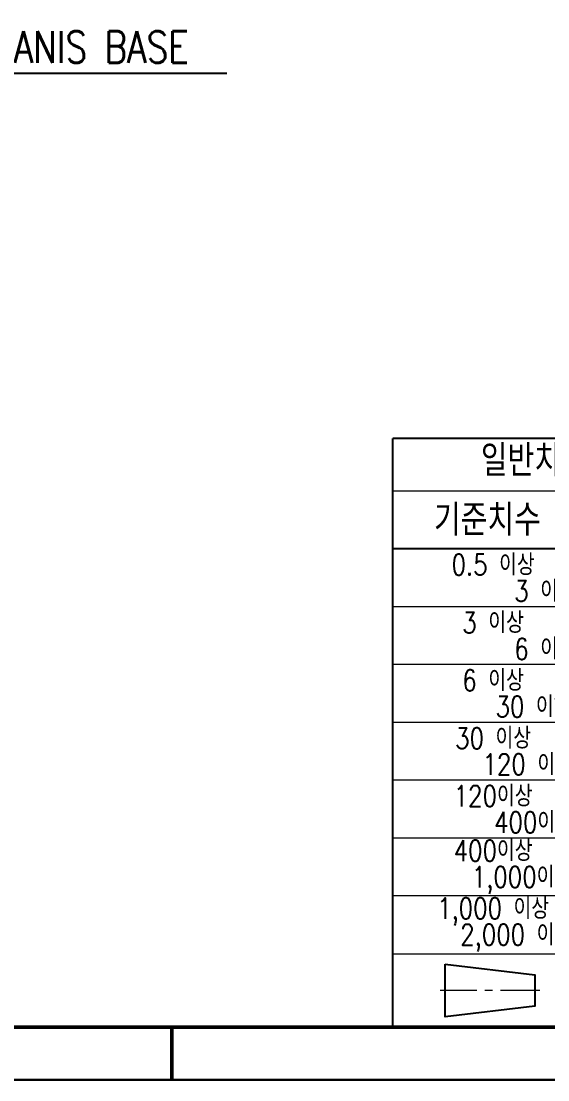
# Model space of a CAD drawing. Header units: millimetres. Extents: x 334 to 3694, y 0 to 2376.
# Drawn here: x 1899 to 2300, y 0 to 806 of the extents above; entities that cross this region are included whole.
import ezdxf

# ---------------------------------------------------------------- set-up
doc = ezdxf.new("R2010")
doc.units = ezdxf.units.MM
doc.header["$LTSCALE"] = 3
doc.linetypes.add('CENTER', pattern=[2, 1.25, -0.25, 0.25, -0.25])
for name, color, linetype, lineweight in [('1_외형선', 7, 'Continuous', 25), ('3_중심선', 1, 'CENTER', 18), ('4_문자', 7, 'Continuous', 20), ('6_가는선', 3, 'Continuous', 18), ('8_외각선', 4, 'Continuous', 50)]:
    doc.layers.add(name, color=color, linetype=linetype, lineweight=lineweight)
doc.layers.add('Plot-Box', color=211, linetype='Continuous', plot=False)
doc.layers.add('PLOT_BOX', color=221, linetype='Continuous', plot=False)
doc.styles.add('축척01', font='romans.shx', dxfattribs={"width": 0.8, "height": 3, "bigfont": 'whgtxt.shx'})
doc.styles.add('축척08', font='romans.shx', dxfattribs={"width": 0.8, "height": 24, "bigfont": 'whgtxt.shx'})
doc.dimstyles.new('축척08', dxfattribs={"dimscale": 8, "dimtxt": 24, "dimasz": 3, "dimexe": 1, "dimexo": 1, "dimgap": 1, "dimtad": 3, "dimdec": 4, "dimzin": 9, "dimdsep": 46, "dimtxsty": '축척08', "dimcen": 0, "dimclrd": 3, "dimclre": 3, "dimclrt": 256, "dimadec": 4, "dimazin": 2, "dimtm": 1e-09, "dimtfac": 0.6, "dimtdec": 4, "dimtmove": 0, "dimatfit": 0, "dimfxl": 1.5, "dimtolj": 1, "dimlwd": -1, "dimlwe": -1, "dimarcsym": 0})

# ---------------------------------------------------------------- blocks, each defined once
blk = doc.blocks.new('A$C4D4F25EF')
at = {"layer": '1_외형선'}
for p, q in [((44, 0), (0, 0)), ((0, -56), (0, 0)), ((44, -10.5), (0, -10.5))]:
    blk.add_line(p, q, dxfattribs=at)
at = {"layer": '6_가는선'}
for p, q in [((44, -5), (0, -5)), ((18, -49), (18, -5)), ((26, -56), (26, -5)), ((34, -49), (34, -5)), ((18, -16), (0, -16)), ((44, -16), (34, -16)), ((44, -21.5), (0, -21.5)), ((44, -27), (0, -27)), ((44, -32.5), (0, -32.5)), ((44, -38), (0, -38)), ((44, -43.5), (0, -43.5))]:
    blk.add_line(p, q, dxfattribs=at)
at = {"layer": '4_문자', "char_height": 3, "attachment_point": 5, "style": '축척01'}
for s, insert, width in [('일반치수 허용차(MM)', (22, -2.59), 44), ('기준치수', (9, -7.75), 18), ('A 급', (22, -7.75), 8), ('B 급', (30, -7.75), 8), ('C 급', (39, -7.75), 10)]:
    blk.add_mtext(s, dxfattribs=dict(at, insert=insert, width=width))
at = {"layer": '4_문자', "color": 3, "char_height": 2, "attachment_point": 5, "line_spacing_factor": 0.75, "style": '축척01'}
for s, insert, width in [(' 0.5 이상\\P          3 이하 ', (9, -13.25), 18), ('±0.2', (39, -13.25), 10), ('±0.05', (22, -16), 8), ('±0.1', (30, -16), 8), (' 3 이상\\P          6 이하 ', (9, -18.75), 18), ('±0.3', (39, -18.75), 10), (' 6 이상\\P        30 이하 ', (9, -24.25), 18), ('±0.5', (39, -24.14), 10), ('±0.1', (22, -24.25), 8), ('±0.2', (30, -24.25), 8), (' 30 이상\\P       120 이하', (9, -29.75), 18), ('±0.15', (22, -29.75), 8), ('±0.3', (30, -29.75), 8), ('±0.8', (39, -29.75), 10), (' 120이상\\P        400이하 ', (9, -35.25), 18), ('±0.2', (22, -35.25), 8), ('±0.5', (30, -35.25), 8), ('±1.2', (39, -35.25), 10), (' 400이상\\P      1,000이하 ', (9, -40.75), 18), ('±0.3', (22, -40.75), 8), ('±0.8', (30, -40.75), 8), ('±2.0', (39, -40.75), 10), (' 1,000 이상^J     2,000 이하', (9, -46.25), 18), ('±0.5', (22, -46.25), 8), ('±1.2', (30, -46.25), 8), ('±3.0', (39, -46.25), 10)]:
    blk.add_mtext(s, dxfattribs=dict(at, insert=insert, width=width))
blk = doc.blocks.new('A$C4976374A')
at = {"layer": '1_외형선'}
blk.add_lwpolyline([(236, 11), (244.5, 10), (244.5, 7), (236, 6)], close=True, dxfattribs=at)
at = {"layer": '3_중심선'}
blk.add_line((245, 8.5), (235.5, 8.5), dxfattribs=at)
at = {"layer": '6_가는선'}
blk.add_line((231, 12), (415, 12), dxfattribs=at)
at = {"layer": '8_외각선'}
for p, q in [((415, 5), (20, 5)), ((210, 5), (210, 0)), ((210, 5), (210, 0))]:
    blk.add_line(p, q, dxfattribs=at)
blk.add_lwpolyline([(20, 292), (415, 292), (415, 5), (20, 5)], close=True, dxfattribs=at)
at = {"layer": 'Plot-Box'}
blk.add_lwpolyline([(0, 297), (420, 297), (420, 0), (0, 0)], close=True, dxfattribs=at)
at = {"layer": '1_외형선'}
blk.add_blockref('A$C4D4F25EF', (231, 61), dxfattribs=at)

msp = doc.modelspace()

# ---------------------------------------------------------------- linework, layer by layer
at = {"layer": 'Plot-Box'}
msp.add_lwpolyline([(334, 0), (3694, 0), (3694, 2376), (334, 2376)], close=True, dxfattribs=at)
at = {"layer": 'PLOT_BOX'}
msp.add_lwpolyline([(334, 0), (3694, 0), (3694, 2376), (334, 2376)], close=True, dxfattribs=at)

# ---------------------------------------------------------------- block references
at = {"layer": '1_외형선', "xscale": 8, "yscale": 8, "zscale": 8}
msp.add_blockref('A$C4976374A', (334, 0), dxfattribs=at)

# ---------------------------------------------------------------- texts
at = {"layer": '1_외형선', "insert": (1686.25, 774.04), "char_height": 24, "attachment_point": 7, "style": '축척08'}
msp.add_mtext('CRUCIBLE MECHANIS BASE', dxfattribs=at)

# ---------------------------------------------------------------- leaders
at = {"layer": '1_외형선', "annotation_type": 0, "has_hookline": 1, "hookline_direction": 0, "text_width": 369.49}
msp.add_leader([(1498.94, 766.04), (1678.25, 766.04)], dimstyle='축척08', override={"dimgap": 1, "dimtad": 1}, dxfattribs=at)

doc.saveas('drawing.dxf')
